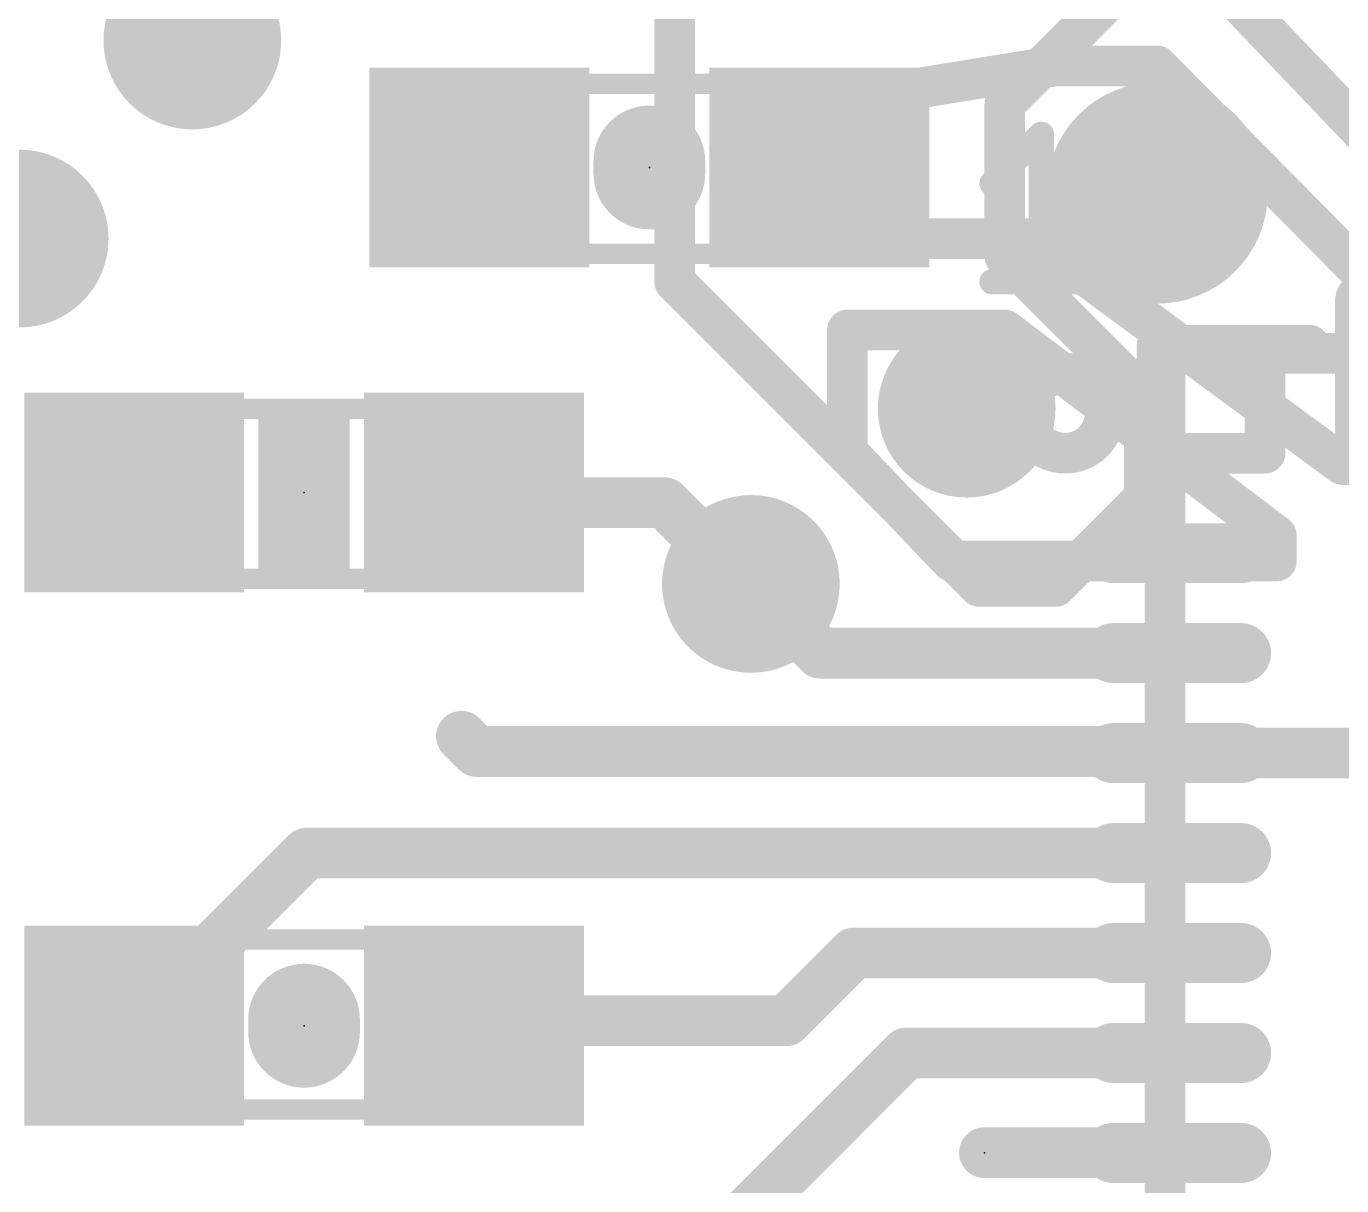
# Model space of a CAD drawing. Extents: x -11.8 to 66.2, y -19.6 to 35.5.
# Drawn here: x 8.31 to 14.89, y 13.58 to 19.38 of the extents above; entities that cross this region are included whole.
import ezdxf

# ---------------------------------------------------------------- set-up
doc = ezdxf.new("R2010")
doc.units = 0
for name, color, linetype in [('1', 12, 'CONTINUOUS'), ('16', 132, 'CONTINUOUS'), ('18', 110, 'CONTINUOUS'), ('21', 41, 'CONTINUOUS'), ('23', 53, 'CONTINUOUS'), ('51', 53, 'CONTINUOUS')]:
    doc.layers.add(name, color=color, linetype=linetype)

# ---------------------------------------------------------------- blocks, each defined once
blk = doc.blocks.new('RECT')
blk.add_solid([(-0.5, -0.5), (0.5, -0.5), (-0.5, 0.5), (0.5, 0.5)])
blk = doc.blocks.new('RECT48000X150368R100')
at = {"const_width": 0.15}
blk.add_lwpolyline([(0.075, -0.3199), (0.075, 0.3199, 0.4142), (0, 0.3949), (0, 0.3949, 0.4142), (-0.075, 0.3199), (-0.075, -0.3199, 0.4142), (0, -0.3949), (0, -0.3949, 0.4142)], format="xyb", close=True, dxfattribs=at)
blk.add_solid([(-0.0254, -0.3453), (0.0254, -0.3453), (-0.0254, 0.3453), (0.0254, 0.3453)])
blk = doc.blocks.new('PIE')
at = {"const_width": 0.5}
blk.add_lwpolyline([(0, -0.25, 1), (0, 0.25, 1), (0, -0.25)], format="xyb", dxfattribs=at)
blk = doc.blocks.new('ROUNDV')
at = {"const_width": 0.5}
blk.add_lwpolyline([(0, -0.25, 1), (0, 0.25, 1), (0, -0.25)], format="xyb", dxfattribs=at)

msp = doc.modelspace()

# ---------------------------------------------------------------- linework, layer by layer
at = {"layer": '1'}
for points, const_width in [([(13.589, 20.32), (15.4813, 18.3388)], 0.2032), ([(12.3698, 18.9992), (13.462, 19.177)], 0.2032), ([(13.462, 19.177), (13.97, 19.177)], 0.2032), ([(13.97, 19.177), (15.0622, 18.0721)], 0.2032), ([(12.3698, 18.3134), (12.3698, 18.9992)], 0.2032), ([(13.3604, 18.3134), (12.3698, 18.3134)], 0.2032), ([(14.8971, 17.1831), (13.3604, 18.3134)], 0.2032), ([(12.4206, 17.8562), (12.4206, 17.2466)], 0.2032), ([(13.208, 17.8562), (12.4206, 17.8562)], 0.2032), ([(14.5669, 16.8275), (13.208, 17.8562)], 0.2032), ([(12.4206, 17.2466), (12.9413, 16.7005)], 0.2032), ([(15.0622, 17.1831), (14.8971, 17.1831)], 0.2032), ([(10.6036, 16.9926), (10.5528, 17.0434)], 0.254), ([(11.5062, 16.9926), (10.6036, 16.9926)], 0.254), ([(11.9126, 16.5862), (11.5062, 16.9926)], 0.254), ([(14.5669, 16.7005), (14.5669, 16.8275)], 0.2032), ([(12.9413, 16.7005), (14.5669, 16.7005)], 0.2032), ([(11.938, 16.5862), (11.9126, 16.5862)], 0.254), ([(12.2842, 16.24), (11.938, 16.5862)], 0.254), ([(14.07, 16.24), (12.2842, 16.24)], 0.254), ([(10.4902, 15.8242), (10.5664, 15.748)], 0.254), ([(10.5664, 15.748), (14.224, 15.748)], 0.254), ([(14.0701, 15.74), (15.4305, 15.74)], 0.254), ([(9.7164, 15.24), (8.8528, 14.3764)], 0.254), ([(14.0701, 15.24), (9.7164, 15.24)], 0.254), ([(12.454, 14.74), (12.1158, 14.4018)], 0.254), ([(14.0702, 14.74), (12.454, 14.74)], 0.254), ([(10.5782, 14.4018), (10.5528, 14.3764)], 0.254), ([(12.1158, 14.4018), (10.5782, 14.4018)], 0.254), ([(12.716, 14.24), (11.3538, 12.8778)], 0.254), ([(14.0702, 14.24), (12.716, 14.24)], 0.254), ([(14.0701, 13.7414), (13.1064, 13.7414)], 0.254), ([(14.0701, 13.74), (14.0701, 13.7414)], 0.254)]:
    msp.add_lwpolyline(points, dxfattribs=dict(at, const_width=const_width))
for points, const_width in [([(13.462, 19.2278, 1), (13.462, 19.1262)], 0.1016), ([(13.4702, 19.1269, 1), (13.4538, 19.2271)], 0.1016), ([(14.0061, 19.2127, 1), (13.9339, 19.1413)], 0.1016), ([(13.97, 19.1262, 1), (13.97, 19.2278)], 0.1016), ([(12.4206, 18.9992, 1), (12.319, 18.9992)], 0.1016), ([(12.3616, 19.0493, 1), (12.378, 18.9491)], 0.1016), ([(12.3698, 18.3642, 1), (12.3698, 18.2626)], 0.1016), ([(12.319, 18.3134, 1), (12.4206, 18.3134)], 0.1016), ([(13.3905, 18.3543, 1), (13.3303, 18.2725)], 0.1016), ([(13.3604, 18.2626, 1), (13.3604, 18.3642)], 0.1016), ([(12.4714, 17.8562, 1), (12.3698, 17.8562)], 0.1016), ([(12.4206, 17.907, 1), (12.4206, 17.8054)], 0.1016), ([(13.2387, 17.8967, 1), (13.1773, 17.8157)], 0.1016), ([(13.208, 17.8054, 1), (13.208, 17.907)], 0.1016), ([(12.4574, 17.2817, 1), (12.3838, 17.2115)], 0.1016), ([(12.3698, 17.2466, 1), (12.4714, 17.2466)], 0.1016), ([(14.8971, 17.2339, 1), (14.8971, 17.1323)], 0.1016), ([(14.867, 17.1422, 1), (14.9272, 17.224)], 0.1016), ([(10.5977, 17.0883, 1), (10.5079, 16.9985)], 0.127), ([(10.6036, 17.0561, 1), (10.6036, 16.9291)], 0.127), ([(11.5511, 17.0375, 1), (11.4613, 16.9477)], 0.127), ([(11.5062, 16.9291, 1), (11.5062, 17.0561)], 0.127), ([(10.5587, 16.9477, 1), (10.6485, 17.0375)], 0.127), ([(14.6177, 16.8275, 1), (14.5161, 16.8275)], 0.1016), ([(14.5362, 16.787, 1), (14.5976, 16.868)], 0.1016), ([(12.9413, 16.7513, 1), (12.9413, 16.6497)], 0.1016), ([(12.9045, 16.6654, 1), (12.9781, 16.7356)], 0.1016), ([(14.5669, 16.6497, 1), (14.5669, 16.7513)], 0.1016), ([(11.9126, 16.6497, 1), (11.9126, 16.5227)], 0.127), ([(11.9829, 16.6311, 1), (11.8931, 16.5413)], 0.127), ([(11.938, 16.5227, 1), (11.938, 16.6497)], 0.127), ([(14.5161, 16.7005, 1), (14.6177, 16.7005)], 0.1016), ([(11.8677, 16.5413, 1), (11.9575, 16.6311)], 0.127), ([(12.2842, 16.3035, 1), (12.2842, 16.1765)], 0.127), ([(12.2393, 16.1951, 1), (12.3291, 16.2849)], 0.127), ([(14.07, 16.1765, 1), (14.07, 16.3035)], 0.127), ([(10.5351, 15.8691, 1), (10.4453, 15.7793)], 0.127), ([(10.5664, 15.8115, 1), (10.5664, 15.6845)], 0.127), ([(14.0701, 15.8035, 1), (14.0701, 15.6765)], 0.127), ([(14.224, 15.6845, 1), (14.224, 15.8115)], 0.127), ([(10.5215, 15.7031, 1), (10.6113, 15.7929)], 0.127), ([(9.7164, 15.3035, 1), (9.7164, 15.1765)], 0.127), ([(9.7613, 15.1951, 1), (9.6715, 15.2849)], 0.127), ([(14.0701, 15.1765, 1), (14.0701, 15.3035)], 0.127), ([(12.454, 14.8035, 1), (12.454, 14.6765)], 0.127), ([(12.4989, 14.6951, 1), (12.4091, 14.7849)], 0.127), ([(14.0702, 14.6765, 1), (14.0702, 14.8035)], 0.127), ([(8.8079, 14.4213, 1), (8.8977, 14.3315)], 0.127), ([(10.5079, 14.4213, 1), (10.5977, 14.3315)], 0.127), ([(10.5782, 14.4653, 1), (10.5782, 14.3383)], 0.127), ([(10.6231, 14.3569, 1), (10.5333, 14.4467)], 0.127), ([(12.0709, 14.4467, 1), (12.1607, 14.3569)], 0.127), ([(12.1158, 14.3383, 1), (12.1158, 14.4653)], 0.127), ([(12.716, 14.3035, 1), (12.716, 14.1765)], 0.127), ([(12.7609, 14.1951, 1), (12.6711, 14.2849)], 0.127), ([(14.0702, 14.1765, 1), (14.0702, 14.3035)], 0.127), ([(13.1064, 13.8049, 1), (13.1064, 13.6779)], 0.127), ([(14.1336, 13.7414, 1), (14.0066, 13.7414)], 0.127), ([(14.0701, 13.6779, 1), (14.0701, 13.8049)], 0.127), ([(14.0066, 13.74, 1), (14.1336, 13.74)], 0.127)]:
    msp.add_lwpolyline(points, format="xyb", dxfattribs=dict(at, const_width=const_width))
at = {"layer": '16', "const_width": 0.2032}
for points in [[(11.557, 21.209), (11.557, 18.0975)], [(13.208, 18.9865), (13.97, 19.7485)], [(13.208, 18.2245), (13.208, 18.9865)], [(13.9065, 17.526), (13.208, 18.2245)], [(11.557, 18.0975), (13.081, 16.5735)], [(13.9065, 17.018), (13.9065, 17.526)], [(13.462, 16.5735), (13.9065, 17.018)], [(13.081, 16.5735), (13.462, 16.5735)]]:
    msp.add_lwpolyline(points, dxfattribs=at)
at = {"layer": '16', "const_width": 0.1016}
for points in [[(13.2588, 18.9865, 1), (13.1572, 18.9865)], [(13.1721, 19.0224, 1), (13.2439, 18.9506)], [(13.2439, 18.2604, 1), (13.1721, 18.1886)], [(13.1572, 18.2245, 1), (13.2588, 18.2245)], [(11.5929, 18.1334, 1), (11.5211, 18.0616)], [(11.5062, 18.0975, 1), (11.6078, 18.0975)], [(13.9573, 17.526, 1), (13.8557, 17.526)], [(13.8706, 17.4901, 1), (13.9424, 17.5619)], [(13.9424, 16.9821, 1), (13.8706, 17.0539)], [(13.8557, 17.018, 1), (13.9573, 17.018)], [(13.081, 16.6243, 1), (13.081, 16.5227)], [(13.0451, 16.5376, 1), (13.1169, 16.6094)], [(13.4261, 16.6094, 1), (13.4979, 16.5376)], [(13.462, 16.5227, 1), (13.462, 16.6243)]]:
    msp.add_lwpolyline(points, format="xyb", dxfattribs=at)
at = {"layer": '21'}
for points, const_width in [([(11.43, 18.6385), (11.43, 18.6995)], 0.5588), ([(13.1445, 18.589), (13.3902, 18.8347)], 0.127), ([(13.3902, 18.8347), (13.3902, 18.0975)], 0.127), ([(13.1445, 18.0975), (13.636, 18.0975)], 0.127), ([(13.97, 17.78), (13.97, 17.018)], 0.2032), ([(13.97, 17.78), (14.732, 17.78)], 0.2032), ([(14.51, 17.74), (14.51, 17.24)], 0.2032), ([(14.51, 17.24), (14.01, 17.24)], 0.2032), ([(9.7028, 14.4069), (9.7028, 14.3459)], 0.5588)]:
    msp.add_lwpolyline(points, dxfattribs=dict(at, const_width=const_width))
for points, const_width in [([(11.5697, 18.6995, 1), (11.2903, 18.6995)], 0.2794), ([(13.422, 18.8347, 1), (13.3585, 18.8347)], 0.0635), ([(13.4127, 18.8123, 1), (13.3678, 18.8572)], 0.0635), ([(11.2903, 18.6385, 1), (11.5697, 18.6385)], 0.2794), ([(13.122, 18.6114, 1), (13.167, 18.5665)], 0.0635), ([(13.1445, 18.1292, 1), (13.1445, 18.0658)], 0.0635), ([(13.636, 18.0658, 1), (13.636, 18.1292)], 0.0635), ([(13.3585, 18.0975, 1), (13.422, 18.0975)], 0.0635), ([(14.0208, 17.78, 1), (13.9192, 17.78)], 0.1016), ([(13.97, 17.8308, 1), (13.97, 17.7292)], 0.1016), ([(14.5608, 17.74, 1), (14.4592, 17.74)], 0.1016), ([(14.732, 17.7292, 1), (14.732, 17.8308)], 0.1016), ([(13.51, 17.24, 1), (13.51, 17.64, 1), (13.51, 17.24)], 0.2032), ([(14.01, 17.2908, 1), (14.01, 17.1892)], 0.1016), ([(14.51, 17.1892, 1), (14.51, 17.2908)], 0.1016), ([(14.4592, 17.24, 1), (14.5608, 17.24)], 0.1016), ([(13.9192, 17.018, 1), (14.0208, 17.018)], 0.1016), ([(9.8425, 14.4069, 1), (9.5631, 14.4069)], 0.2794), ([(9.5631, 14.3459, 1), (9.8425, 14.3459)], 0.2794)]:
    msp.add_lwpolyline(points, format="xyb", dxfattribs=dict(at, const_width=const_width))
at = {"layer": '23'}
for p in [(11.43, 18.669), (9.7028, 17.0434), (9.7028, 14.3764), (13.1064, 13.7414)]:
    msp.add_point(p, dxfattribs=at)
at = {"layer": '51'}
for points, const_width in [([(11.786, 19.088), (11.074, 19.088)], 0.1016), ([(11.786, 18.237), (11.074, 18.237)], 0.1016), ([(14.01, 17.74), (14.01, 17.24)], 0.2032), ([(14.51, 17.74), (14.01, 17.74)], 0.2032), ([(19.01, 17.74), (14.51, 17.74)], 0.2032), ([(14.51, 17.74), (14.51, 17.24)], 0.2032), ([(10.0588, 17.4624), (9.3468, 17.4624)], 0.1016), ([(14.01, 17.24), (14.01, 12.74)], 0.2032), ([(14.51, 17.24), (14.01, 17.24)], 0.2032), ([(10.0588, 16.6114), (9.3468, 16.6114)], 0.1016), ([(9.3468, 14.8084), (10.0588, 14.8084)], 0.1016), ([(9.3468, 13.9574), (10.0588, 13.9574)], 0.1016)]:
    msp.add_lwpolyline(points, dxfattribs=dict(at, const_width=const_width))
for points, const_width in [([(11.074, 19.1134, 1), (11.074, 19.0626)], 0.0508), ([(11.786, 19.0626, 1), (11.786, 19.1134)], 0.0508), ([(11.074, 18.2624, 1), (11.074, 18.2116)], 0.0508), ([(11.786, 18.2116, 1), (11.786, 18.2624)], 0.0508), ([(14.0608, 17.74, 1), (13.9592, 17.74)], 0.1016), ([(14.01, 17.7908, 1), (14.01, 17.6892)], 0.1016), ([(14.51, 17.7908, 1), (14.51, 17.6892)], 0.1016), ([(14.5608, 17.74, 1), (14.4592, 17.74)], 0.1016), ([(14.51, 17.6892, 1), (14.51, 17.7908)], 0.1016), ([(13.51, 17.24, 1), (13.51, 17.64, 1), (13.51, 17.24)], 0.2032), ([(9.3468, 17.4878, 1), (9.3468, 17.437)], 0.0508), ([(10.0588, 17.437, 1), (10.0588, 17.4878)], 0.0508), ([(14.0608, 17.24, 1), (13.9592, 17.24)], 0.1016), ([(14.01, 17.2908, 1), (14.01, 17.1892)], 0.1016), ([(14.51, 17.1892, 1), (14.51, 17.2908)], 0.1016), ([(13.9592, 17.24, 1), (14.0608, 17.24)], 0.1016), ([(14.4592, 17.24, 1), (14.5608, 17.24)], 0.1016), ([(9.3468, 16.6368, 1), (9.3468, 16.586)], 0.0508), ([(10.0588, 16.586, 1), (10.0588, 16.6368)], 0.0508), ([(9.3468, 14.8338, 1), (9.3468, 14.783)], 0.0508), ([(10.0588, 14.783, 1), (10.0588, 14.8338)], 0.0508), ([(9.3468, 13.9828, 1), (9.3468, 13.932)], 0.0508), ([(10.0588, 13.932, 1), (10.0588, 13.9828)], 0.0508)]:
    msp.add_lwpolyline(points, format="xyb", dxfattribs=dict(at, const_width=const_width))

# ---------------------------------------------------------------- block references
at = {"layer": '1', "xscale": 1.1, "rotation": 180}
for p in [(10.58, 18.669), (12.28, 18.669), (8.8528, 17.0434), (10.5528, 17.0434)]:
    msp.add_blockref('RECT', p, dxfattribs=at)
at = {"layer": '1'}
msp.add_blockref('RECT48000X150368R100', (15.01, 17.6799), dxfattribs=at)
at = {"layer": '1', "rotation": 90}
for p in [(14.07, 16.74), (14.07, 16.24), (14.0701, 15.74), (14.0701, 15.24), (14.0702, 14.74), (14.0702, 14.24), (14.0701, 13.74)]:
    msp.add_blockref('RECT48000X150368R100', p, dxfattribs=at)
at = {"layer": '1', "xscale": 1.1}
for p in [(8.8528, 14.3764), (10.5528, 14.3764)]:
    msp.add_blockref('RECT', p, dxfattribs=at)
at = {"layer": '1', "xscale": 0.2032, "yscale": 0.2032}
msp.add_blockref('PIE', (13.1064, 13.7414), dxfattribs=at)
at = {"layer": '18'}
for p, xscale, yscale in [((9.144, 19.304), 0.889, 0.889), ((9.144, 19.304), 0.889, 0.889), ((13.97, 18.542), 1.108, 1.108), ((13.97, 18.542), 1.108, 1.108), ((8.2804, 18.3134), 0.889, 0.889), ((8.2804, 18.3134), 0.889, 0.889), ((13.0175, 17.4625), 0.889, 0.889), ((13.0175, 17.4625), 0.889, 0.889), ((11.938, 16.5862), 0.889, 0.889), ((11.938, 16.5862), 0.889, 0.889)]:
    msp.add_blockref('ROUNDV', p, dxfattribs=dict(at, xscale=xscale, yscale=yscale))
at = {"layer": '21', "xscale": 0.4572, "yscale": 0.762, "rotation": 180}
msp.add_blockref('RECT', (9.7028, 17.0434), dxfattribs=at)
at = {"layer": '51', "xscale": 0.5001, "yscale": 0.95, "rotation": 180}
for p in [(10.8498, 18.6639), (12.0182, 18.6639), (9.1226, 17.0383), (10.291, 17.0383)]:
    msp.add_blockref('RECT', p, dxfattribs=at)
at = {"layer": '51', "xscale": 0.5001, "yscale": 0.95}
for p in [(9.1147, 14.3815), (10.2831, 14.3815)]:
    msp.add_blockref('RECT', p, dxfattribs=at)

doc.saveas('drawing.dxf')
